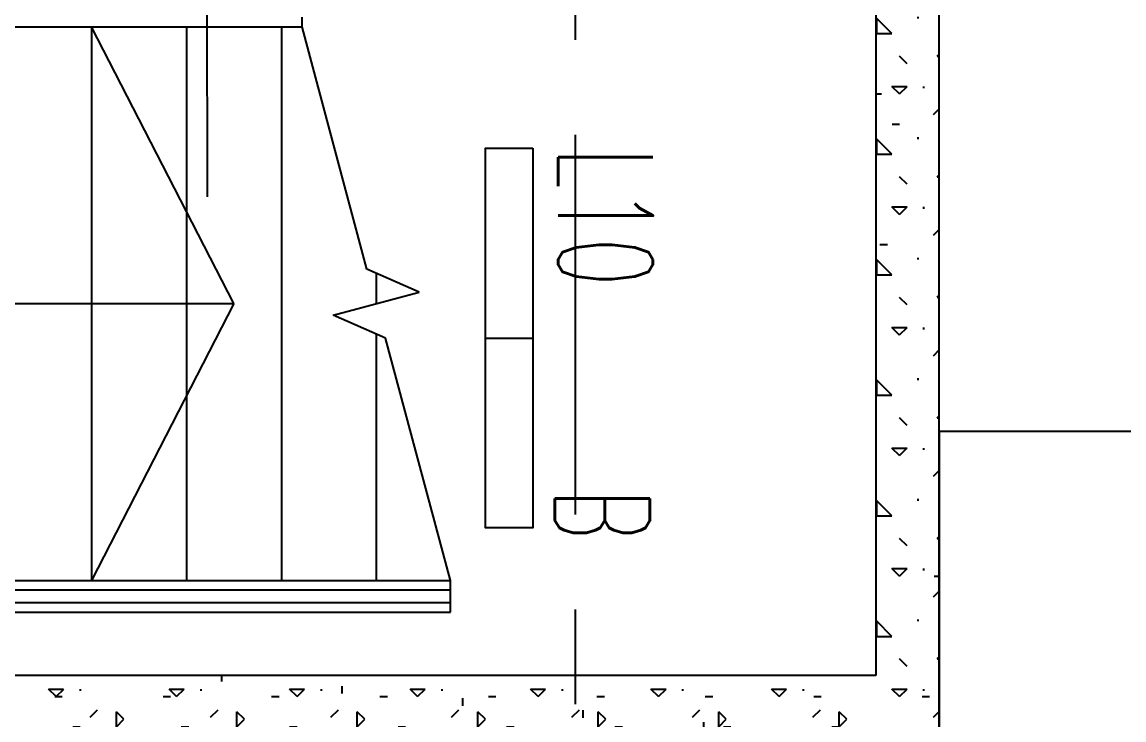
# Model space of a CAD drawing. Header units: millimetres. Extents: x -92759 to 184353, y -15225 to 86714.
# Drawn here: x -48483 to -44998, y 76850 to 79056 of the extents above; entities that cross this region are included whole.
import ezdxf

# ---------------------------------------------------------------- set-up
doc = ezdxf.new("R2010")
doc.units = ezdxf.units.MM
doc.linetypes.add('IDA - Grid Line', pattern=[2100, 1200, -300, 300, -300])
for name, color, linetype in [('0-1', 9, 'Continuous'), ('0-L10 B', 1, 'Continuous'), ('A-_HANR----_E1', 8, 'Continuous'), ('A-_HANR----_E3', 8, 'Continuous'), ('A-_HANR----_E6', 8, 'Continuous'), ('A-_ROOMNAME_A', 8, 'Continuous'), ('A-_WALL----_E', 8, 'Continuous'), ('A-_WALL----_H-1', 9, 'Continuous'), ('E-legend', 1, 'Continuous'), ('S-_STRC----_E', 8, 'Continuous')]:
    doc.layers.add(name, color=color, linetype=linetype)
for name, color, linetype, true_color in [('1599_FURN_RHH_BLK8 _NEW__1ST STY_dwg _2_-1', 7, 'Continuous', 0xaaaaaa), ('A-_FURN--4', 7, 'Continuous', 0xaaaaaa), ('S-_ANOTGRID_E-1', 9, 'IDA - Grid Line', 0x808080), ('S-_STRC----_A', 7, 'Continuous', 0xa5a5a5)]:
    doc.layers.add(name, color=color, linetype=linetype, true_color=true_color)
doc.styles.add('T3', font='simplex.shx', dxfattribs={"width": 0.7, "height": 300})
pattern_1 = [(0, (-11870.95033970803, 40538.29041519728), (381, 381), [47.625, -333.375]), (90, (-11870.95033970803, 40538.29041519728), (-381, 381), [47.625, -333.375]), (135, (-11823.32533970803, 40538.29041519728), (-381.0004474118108, 2.842170943040401e-14), [67.352, -471.463]), (0, (-11823.32533970803, 40752.60341519728), (381, 381), [47.625, -333.375]), (45, (-11799.51233970803, 40728.79041519728), (0, 381.0004474118109), [33.676, -505.139]), (135, (-11799.51233970803, 40728.79041519728), (-381.0004474118108, 2.842170943040401e-14), [33.676, -505.139]), (0, (-11680.45033970803, 40847.85341519728), (381, 381), [67.352, -313.648]), (45, (-11680.45033970803, 40847.85341519728), (0, 381.0004474118109), [47.625, -491.19]), (135, (-11613.09833970803, 40847.85341519728), (-381.0004474118108, 2.842170943040401e-14), [47.625, -491.19]), (90, (-11609.01233970803, 40633.54041519728), (-381, 381), [47.625, -333.375]), (45, (-11609.01233970803, 40633.54041519728), (0, 381.0004474118109), [33.676, -505.139]), (135, (-11585.20033970803, 40657.35341519728), (-381.0004474118108, 2.842170943040401e-14), [33.676, -505.139]), (0, (-11823.32533970803, 40633.54041519728), (381, 381), [23.812, -319.087]), (0, (-11537.57533970803, 40728.79041519728), (381, 381), [23.812, -319.087]), (90, (-11656.63733970803, 40776.41541519728), (-381, 381), [23.812, -319.087]), (135, (-11609.01233970803, 40562.10341519728), (-381.0004474118108, 2.842170943040401e-14), [33.676, -505.139]), (135, (-11775.70033970803, 40824.04041519728), (-381.0004474118108, 2.842170943040401e-14), [33.676, -505.139]), (45, (-11692.35633970803, 40663.30641519728), (0, 381.0004474118109), [33.676, -505.139]), (90, (-11739.98133970803, 40585.91541519728), (-381, 381), [5.952999999999999, -375.047]), (90, (-11722.12233970803, 40746.64941519727), (-381, 381), [5.952999999999999, -375.047]), (90, (-11543.52833970803, 40812.13441519727), (-381, 381), [5.952999999999999, -375.047]), (90, (-11537.57533970803, 40609.72841519728), (-381, 381), [5.952999999999999, -375.047])]

# ---------------------------------------------------------------- blocks, each defined once
blk = doc.blocks.new('Railing - Railing-7711715-BLK8_RHH_1ST STOREY PLAN')
at = {"layer": 'A-_HANR----_E3'}
for p, q in [((5040.936881916396, 4211.715065076638), (7675.405148868062, 4211.71506507663)), ((5040.936881916396, 4181.715065076637), (5040.936881916396, 4211.715065076638)), ((7675.405148868062, 4181.715065076629), (7675.405148868062, 4211.71506507663)), ((5040.936881916396, 4111.715065076638), (5040.936881916396, 4141.715065076636)), ((7675.405148868062, 4111.71506507663), (7675.405148868062, 4141.715065076632)), ((5040.936881916396, 4111.715065076638), (7675.405148868061, 4111.71506507663))]:
    blk.add_line(p, q, dxfattribs=at)
blk = doc.blocks.new('Top Rail Type - Top Rail_Internal_-V4-BLK8_RHH_1ST STOREY PLAN')
at = {"layer": 'A-_HANR----_E6'}
for p, q in [((4690.936881916397, 4181.715065076639), (4690.936881916397, 4141.71506507664)), ((4690.936881916397, 4181.715065076639), (4740.936881916397, 4181.715065076639)), ((4740.936881916397, 4181.715065076639), (7675.405148868061, 4181.71506507663)), ((7675.405148868062, 4141.715065076631), (7675.405148868062, 4181.71506507663)), ((4690.936881916397, 4141.71506507664), (4740.936881916397, 4141.71506507664)), ((4740.936881916397, 4141.71506507664), (7675.405148868061, 4141.715065076631))]:
    blk.add_line(p, q, dxfattribs=at)
blk = doc.blocks.new('Railing - Railing-7713076-BLK8_RHH_1ST STOREY PLAN')
at = {"layer": 'A-_HANR----_E3'}
for p, q in [((5040.95033970781, 6031.70958480649), (5040.95033970781, 6061.709584806488)), ((5140.950339707796, 6061.709584806488), (7206.495530547558, 6061.709584806482)), ((7206.495530547559, 6031.709584806484), (7206.495530547559, 6061.709584806482)), ((5040.95033970781, 5961.709584806488), (5040.95033970781, 5991.709584806493)), ((5040.95033970781, 5961.709584806488), (7206.495530547558, 5961.709584806482)), ((7206.495530547559, 5961.709584806482), (7206.495530547559, 5991.709584806483))]:
    blk.add_line(p, q, dxfattribs=at)
blk = doc.blocks.new('1599_FURN_RHH_BLK8 _NEW__1ST STY_dwg _2_-10346281-BLK8_RHH_1ST STOREY PLAN')
at = {"layer": 'A-_FURN--4', "flags": 128}
blk.add_lwpolyline([(-10105.10285362139, -3729.058201807705), (-9405.10285362127, -3729.058201807705), (-9405.10285362127, -1579.058201807821), (-10105.10285362139, -1579.058201807821)], close=True, dxfattribs=at)
blk = doc.blocks.new('A$Cb2bf8f38')
at = {"layer": 'A-_WALL----_H-1'}
h = blk.add_hatch(dxfattribs=at)
h.set_pattern_fill('FP_2', color=256, style=0, pattern_type=2)
h.set_pattern_definition(pattern_1)
h.paths.add_polyline_path([(-2850.00000000014, 44450.00548027392), (-2650.000000000116, 44450.00548027392), (-2650.000000000116, 46600.00000000375), (-2850.00000000014, 46600.00000000375), (-2850.00000000014, 45620.53182812338)])
h = blk.add_hatch(dxfattribs=at)
h.set_pattern_fill('FP_2', color=256, style=0, pattern_type=2)
h.set_pattern_definition(pattern_1)
h.paths.add_polyline_path([(-2650.000000000116, 44250.0054802739), (-2650.000000000116, 44450.00548027392), (-8700.000000000102, 44450.00548027392), (-8700.000000000102, 44250.00548027393), (-2800.000000000116, 44250.0054802739)])
h.paths.add_polyline_path([(-9900.000000000175, 44250.00548027393), (-9800.00000000013, 44250.00548027393), (-9800.00000000013, 44450.00548027392), (-9900.000000000175, 44450.00548027392), (-9900.000000000115, 44329.77387313666)])
at = {"layer": 'A-_ROOMNAME_A'}
blk.add_line((-4963.070279743012, 45962.35564837026), (-4970.96963363405, 49241.56216036105), dxfattribs=at)
at = {"layer": 'A-_WALL----_E'}
for p, q in [((-2850.000000000149, 46825.00000000375), (-2850.000000000149, 44450.00548027392)), ((-2650.000000000126, 42295.0054802738), (-2650.000000000126, 46600.00000000375)), ((-2850.000000000149, 44450.00548027395), (-8700.000000000102, 44450.00548027392))]:
    blk.add_line(p, q, dxfattribs=at)
at = {"layer": 'S-_ANOTGRID_E-1'}
blk.add_line((-3800.000000000437, -20141.41303295737), (-3800.000000000437, 53272.8020007598), dxfattribs=at)
at = {"layer": 'S-_STRC----_A'}
for p, q in [((-4880.000000000222, 45625.00274013884), (-5330.000000000217, 46500.00000000376)), ((-5630.000000000221, 45625.00274013884), (-5330.000000000221, 45625.00274013884)), ((-5330.000000000221, 45625.00274013884), (-5030.000000000221, 45625.00274013884)), ((-4880.000000000222, 45625.00274013884), (-5330.000000000225, 44750.00548027391)), ((-5030.000000000221, 45625.00274013884), (-4880.000000000222, 45625.00274013884))]:
    blk.add_line(p, q, dxfattribs=at)
at = {"layer": 'S-_STRC----_E'}
for p, q in [((-5330.000000000217, 46500.00000000376), (-5330.000000000225, 44750.00548027391)), ((-5030.000000000217, 46500.00000000376), (-5030.000000000225, 44750.00548027391)), ((-4730.000000000217, 46500.00000000375), (-4730.000000000225, 44750.00548027391)), ((-4459.117142574254, 45733.66939559636), (-4664.454809160473, 46500.00000000375)), ((-4294.166680678321, 45661.39916835637), (-4459.117142574254, 45733.66939559635)), ((-4430.000000000221, 45720.91221694879), (-4430.000000000221, 45625.00274013884)), ((-4565.833319322121, 45588.60631192129), (-4294.166680678321, 45661.39916835637)), ((-4400.882857426188, 45516.33608468132), (-4565.833319322121, 45588.60631192129)), ((-4430.000000000221, 45529.09326332888), (-4430.000000000221, 44750.0054802739)), ((-4195.545190839969, 44750.0054802739), (-4400.882857426188, 45516.33608468132))]:
    blk.add_line(p, q, dxfattribs=at)
at = {"layer": '1599_FURN_RHH_BLK8 _NEW__1ST STY_dwg _2_-1'}
blk.add_blockref('1599_FURN_RHH_BLK8 _NEW__1ST STY_dwg _2_-10346281-BLK8_RHH_1ST STOREY PLAN', (7455.102853621805, 46800.00000000382), dxfattribs=at)
at = {"layer": 'A-_HANR----_E1'}
for name in ['Railing - Railing-7713076-BLK8_RHH_1ST STOREY PLAN', 'Railing - Railing-7711715-BLK8_RHH_1ST STOREY PLAN']:
    blk.add_blockref(name, (-11870.95033970803, 40538.29041519728), dxfattribs=at)
at = {"layer": 'A-_HANR----_E6'}
blk.add_blockref('Top Rail Type - Top Rail_Internal_-V4-BLK8_RHH_1ST STOREY PLAN', (-11870.95033970803, 40538.29041519728), dxfattribs=at)
blk = doc.blocks.new('L10B')
at = {"layer": 'E-legend', "lineweight": 25}
blk.add_line((-158319.9136180165, -71882.72117933718), (-158319.9136180165, -71732.72117933718), dxfattribs=at)
at = {"layer": 'E-legend', "linetype": 'Continuous', "lineweight": 25}
blk.add_lwpolyline([(-158919.9136180164, -71732.72117933718), (-157719.9136180164, -71732.72117933718), (-157719.9136180164, -71882.72117933718), (-158919.9136180164, -71882.72117933718)], close=True, dxfattribs=at)
at = {"layer": 'E-legend', "linetype": 'Continuous', "lineweight": 25, "style": 'T3', "width": 0.6}
for s, p in [('L10', (-158923.1723982719, -71652.95250006416)), ('B', (-157843.610627297, -71662.64846705023))]:
    blk.add_text(s, height=300, dxfattribs=at).set_placement(p)
blk = doc.blocks.new('EL_B8_L1_R4')
at = {"layer": '0-L10 B', "rotation": 270}
blk.add_blockref('L10B', (78590.98316100531, -153362.3028296719), dxfattribs=at)

msp = doc.modelspace()

# ---------------------------------------------------------------- block references
at = {"layer": '0-1'}
msp.add_blockref('A$Cb2bf8f38', (-42933.02231215651, 32541.23510078315), dxfattribs=at)

# ---------------------------------------------------------------- next in the draw order: block references
at = {"color": 0}
msp.add_blockref('EL_B8_L1_R4', (-53725.94848348013, 73099.57588224312), dxfattribs=at)

doc.saveas('drawing.dxf')
